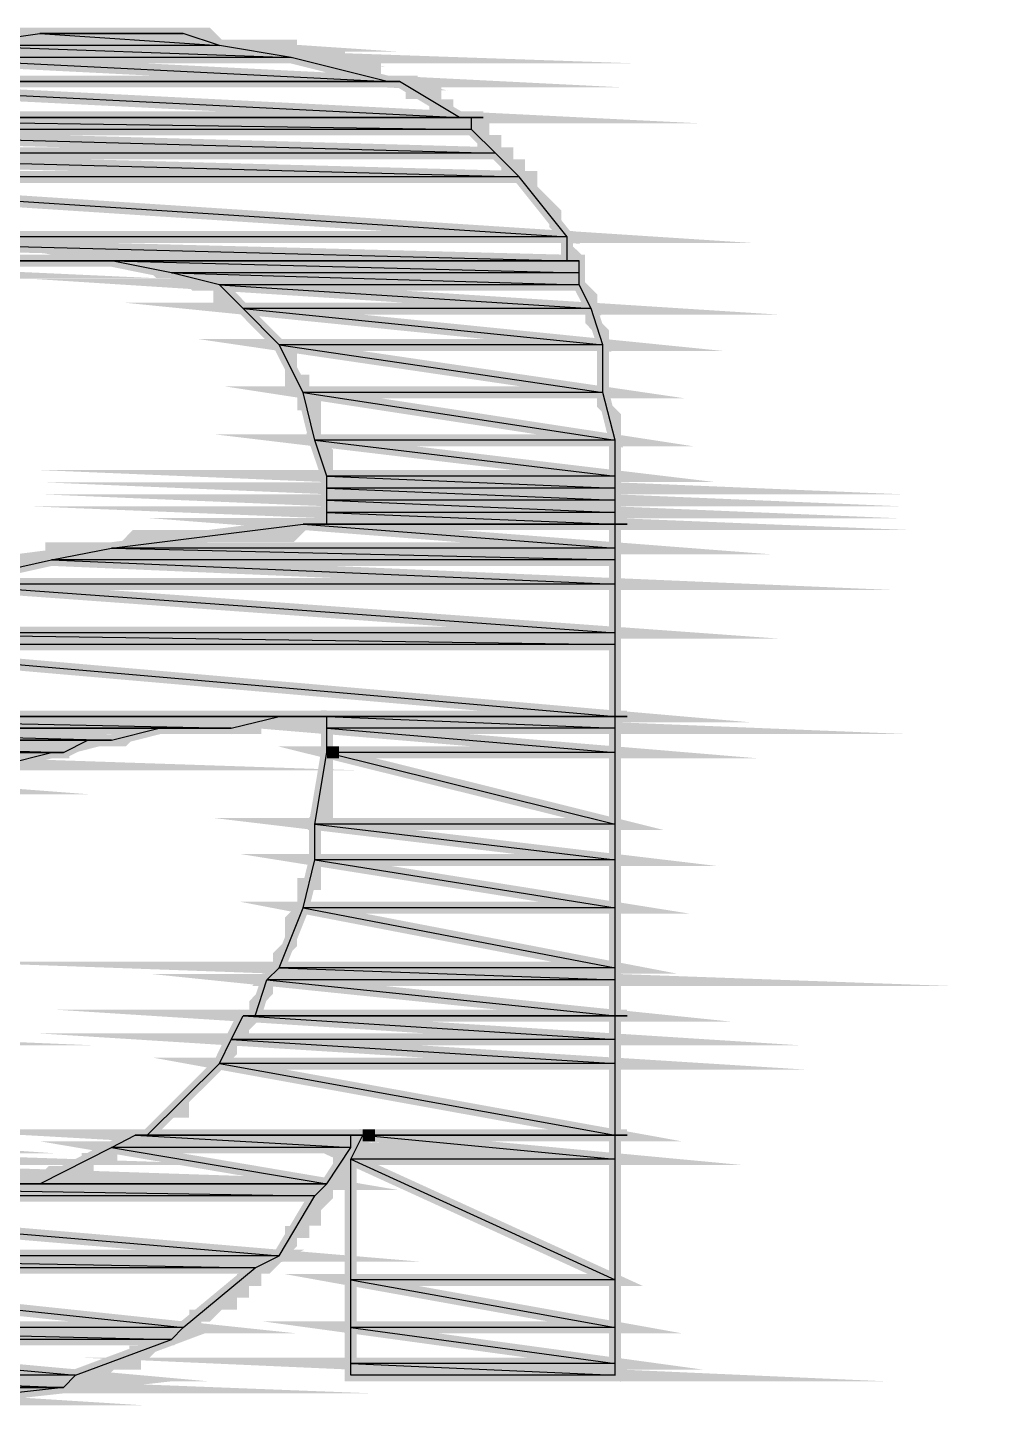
# Model space of a CAD drawing. Extents: x 0 to 210, y 0 to 297.
# Drawn here: x 45.508 to 48.887, y 17.266 to 22.14 of the extents above; entities that cross this region are included whole.
import ezdxf

# ---------------------------------------------------------------- set-up
doc = ezdxf.new("R2010")
doc.units = 0
doc.header["$MEASUREMENT"] = 0
doc.layers.add('C00-A5-DD', color=132, linetype='Continuous')

msp = doc.modelspace()

# ---------------------------------------------------------------- linework, layer by layer
at = {"layer": 'C00-A5-DD', "const_width": 0.04233}
for points in [[(46.0583, 22.1189), (45.551, 22.1189), (46.1864, 22.0762), (46.0583, 22.1189)], [(45.551, 22.1189), (46.1864, 22.0762), (45.2519, 22.0762), (45.551, 22.1189)], [(45.6777, 22.1189), (46.0583, 22.1189), (45.551, 22.1189), (45.6777, 22.1189)], [(45.8047, 22.1189), (45.6777, 22.1189), (45.7207, 22.1189), (45.8047, 22.1189)], [(45.8047, 22.1189), (45.6777, 22.1189), (46.0583, 22.1189), (45.8047, 22.1189)], [(46.1864, 22.0762), (45.2519, 22.0762), (46.44, 22.0348), (46.1864, 22.0762)], [(45.2519, 22.0762), (46.44, 22.0348), (45.0825, 22.0348), (45.2519, 22.0762)], [(46.44, 22.0348), (45.0825, 22.0348), (46.779, 21.9494), (46.44, 22.0348)], [(45.0825, 22.0348), (46.779, 21.9494), (44.5742, 21.9494), (45.0825, 22.0348)], [(46.8231, 21.9494), (44.4899, 21.9494), (47.0352, 21.8226), (46.8231, 21.9494)], [(44.4899, 21.9494), (47.0352, 21.8226), (44.1508, 21.8226), (44.4899, 21.9494)], [(44.5742, 21.9494), (46.8231, 21.9494), (44.4899, 21.9494), (44.5742, 21.9494)], [(46.779, 21.9494), (44.5742, 21.9494), (46.8231, 21.9494), (46.779, 21.9494)], [(44.1508, 21.8226), (47.0778, 21.7799), (44.1082, 21.7799), (44.1508, 21.8226)], [(47.0778, 21.8226), (47.1191, 21.8226), (44.1508, 21.8226), (47.0778, 21.8226)], [(47.0778, 21.8226), (44.1508, 21.8226), (47.0352, 21.8226), (47.0778, 21.8226)], [(47.0778, 21.8226), (44.1508, 21.8226), (47.0778, 21.7799), (47.0778, 21.8226)], [(44.1082, 21.7799), (47.1622, 21.6958), (44.1082, 21.6958), (44.1082, 21.7799)], [(47.0778, 21.7799), (44.1082, 21.7799), (47.1622, 21.6958), (47.0778, 21.7799)], [(44.1082, 21.6958), (47.2461, 21.6118), (44.1508, 21.6118), (44.1082, 21.6958)], [(47.1622, 21.6958), (44.1082, 21.6958), (47.2461, 21.6118), (47.1622, 21.6958)], [(47.2461, 21.6118), (44.1508, 21.6118), (47.4155, 21.3996), (47.2461, 21.6118)], [(44.1508, 21.6118), (47.4155, 21.3996), (44.1508, 21.3996), (44.1508, 21.6118)], [(44.1508, 21.3996), (47.4155, 21.3155), (44.1508, 21.3155), (44.1508, 21.3996)], [(47.4155, 21.3996), (44.1508, 21.3996), (47.4155, 21.3155), (47.4155, 21.3996)], [(45.4244, 21.3155), (44.1508, 21.3155), (45.0825, 21.2728), (45.4244, 21.3155)], [(44.1508, 21.3155), (45.0825, 21.2728), (44.1935, 21.2728), (44.1508, 21.3155)], [(45.4244, 21.3155), (44.1508, 21.3155), (45.551, 21.3155), (45.4244, 21.3155)], [(47.4155, 21.3155), (45.551, 21.3155), (47.4581, 21.3155), (47.4155, 21.3155)], [(45.551, 21.3155), (47.4581, 21.3155), (45.8047, 21.3155), (45.551, 21.3155)], [(45.8047, 21.3155), (47.4581, 21.2728), (46.0167, 21.2728), (45.8047, 21.3155)], [(47.4581, 21.3155), (45.8047, 21.3155), (47.4581, 21.2728), (47.4581, 21.3155)], [(46.0167, 21.2728), (47.4581, 21.2301), (46.1864, 21.2301), (46.0167, 21.2728)], [(47.4581, 21.2728), (46.0167, 21.2728), (47.4581, 21.2301), (47.4581, 21.2728)], [(47.4581, 21.2301), (46.1864, 21.2301), (47.5008, 21.146), (47.4581, 21.2301)], [(46.1864, 21.2301), (47.5008, 21.146), (46.2703, 21.146), (46.1864, 21.2301)], [(47.5008, 21.146), (46.2703, 21.146), (47.5425, 21.0178), (47.5008, 21.146)], [(46.2703, 21.146), (47.5425, 21.0178), (46.3973, 21.0178), (46.2703, 21.146)], [(47.5425, 21.0178), (46.3973, 21.0178), (47.5425, 20.8497), (47.5425, 21.0178)], [(46.3973, 21.0178), (47.5425, 20.8497), (46.4827, 20.8497), (46.3973, 21.0178)], [(47.5425, 20.8497), (46.4827, 20.8497), (47.5851, 20.6802), (47.5425, 20.8497)], [(46.4827, 20.8497), (47.5851, 20.6802), (46.524, 20.6802), (46.4827, 20.8497)], [(47.5851, 20.6802), (46.524, 20.6802), (47.5851, 20.5534), (47.5851, 20.6802)], [(46.524, 20.6802), (47.5851, 20.5534), (46.5667, 20.5534), (46.524, 20.6802)], [(47.5851, 20.5534), (46.5667, 20.5534), (47.5851, 20.5107), (47.5851, 20.5534)], [(46.5667, 20.5534), (47.5851, 20.5107), (46.5667, 20.5107), (46.5667, 20.5534)], [(47.5851, 20.5107), (46.5667, 20.5107), (47.5851, 20.468), (47.5851, 20.5107)], [(46.5667, 20.5107), (47.5851, 20.468), (46.5667, 20.468), (46.5667, 20.5107)], [(47.5851, 20.468), (46.5667, 20.468), (47.5851, 20.4253), (47.5851, 20.468)], [(46.5667, 20.468), (47.5851, 20.4253), (46.5667, 20.4253), (46.5667, 20.468)], [(47.5851, 20.4253), (46.5667, 20.4253), (47.5851, 20.384), (47.5851, 20.4253)], [(46.5667, 20.4253), (47.5851, 20.384), (46.5667, 20.384), (46.5667, 20.4253)], [(46.4827, 20.384), (47.5851, 20.2985), (45.8047, 20.2985), (46.4827, 20.384)], [(47.5851, 20.384), (46.4827, 20.384), (47.5851, 20.2985), (47.5851, 20.384)], [(47.5851, 20.384), (46.5667, 20.384), (46.4827, 20.384), (47.5851, 20.384)], [(46.5667, 20.384), (47.5851, 20.384), (47.6278, 20.384), (46.5667, 20.384)], [(47.5851, 20.2572), (45.5923, 20.2572), (47.5851, 20.1717), (47.5851, 20.2572)], [(45.5923, 20.2572), (47.5851, 20.1717), (45.2092, 20.1717), (45.5923, 20.2572)], [(45.8047, 20.2985), (47.5851, 20.2572), (45.5923, 20.2572), (45.8047, 20.2985)], [(47.5851, 20.2985), (45.8047, 20.2985), (47.5851, 20.2572), (47.5851, 20.2985)], [(45.2092, 20.1717), (47.5851, 19.9995), (44.7008, 19.9995), (45.2092, 20.1717)], [(47.5851, 20.1717), (45.2092, 20.1717), (47.5851, 19.9995), (47.5851, 20.1717)], [(44.7008, 19.9995), (47.5851, 19.9581), (44.6596, 19.9581), (44.7008, 19.9995)], [(47.5851, 19.9995), (44.7008, 19.9995), (47.5851, 19.9581), (47.5851, 19.9995)], [(44.6596, 19.9581), (47.5851, 19.7032), (44.2352, 19.7032), (44.6596, 19.9581)], [(47.5851, 19.9581), (44.6596, 19.9581), (47.5851, 19.7032), (47.5851, 19.9581)], [(44.2352, 19.7032), (46.2276, 19.6619), (44.1935, 19.6619), (44.2352, 19.7032)], [(46.524, 19.7032), (46.5667, 19.7032), (44.2352, 19.7032), (46.524, 19.7032)], [(46.524, 19.7032), (44.2352, 19.7032), (46.5667, 19.7032), (46.524, 19.7032)], [(46.3973, 19.7032), (46.44, 19.7032), (44.2352, 19.7032), (46.3973, 19.7032)], [(46.3973, 19.7032), (44.2352, 19.7032), (46.524, 19.7032), (46.3973, 19.7032)], [(46.3973, 19.7032), (44.2352, 19.7032), (46.2276, 19.6619), (46.3973, 19.7032)], [(47.5851, 19.7032), (46.5667, 19.7032), (47.5851, 19.6619), (47.5851, 19.7032)], [(46.5667, 19.7032), (47.5851, 19.6619), (46.5667, 19.6619), (46.5667, 19.7032)], [(46.5667, 19.7032), (47.5851, 19.7032), (47.6278, 19.7032), (46.5667, 19.7032)], [(47.5851, 19.7032), (47.6278, 19.7032), (46.5667, 19.7032), (47.5851, 19.7032)], [(44.1935, 19.6619), (45.8047, 19.6191), (44.1508, 19.6191), (44.1935, 19.6619)], [(45.974, 19.6619), (46.0167, 19.6619), (44.1935, 19.6619), (45.974, 19.6619)], [(45.974, 19.6619), (44.1935, 19.6619), (46.2276, 19.6619), (45.974, 19.6619)], [(45.974, 19.6619), (44.1935, 19.6619), (45.8047, 19.6191), (45.974, 19.6619)], [(47.5851, 19.6619), (46.5667, 19.6619), (47.5851, 19.5764), (47.5851, 19.6619)], [(46.5667, 19.6619), (47.5851, 19.5764), (46.5667, 19.5764), (46.5667, 19.6619)], [(45.7207, 19.6191), (44.1508, 19.6191), (45.635, 19.5764), (45.7207, 19.6191)], [(45.5923, 19.5764), (44.1508, 19.5764), (45.4244, 19.5337), (45.5923, 19.5764)], [(44.1508, 19.5764), (45.4244, 19.5337), (44.1082, 19.5337), (44.1508, 19.5764)], [(44.1508, 19.6191), (45.635, 19.5764), (44.1508, 19.5764), (44.1508, 19.6191)], [(45.7207, 19.6191), (45.762, 19.6191), (44.1508, 19.6191), (45.7207, 19.6191)], [(45.7207, 19.6191), (44.1508, 19.6191), (45.8047, 19.6191), (45.7207, 19.6191)], [(45.5923, 19.5764), (45.635, 19.5764), (44.1508, 19.5764), (45.5923, 19.5764)], [(45.5923, 19.5764), (44.1508, 19.5764), (45.635, 19.5764), (45.5923, 19.5764)], [(47.5851, 19.5764), (46.5667, 19.5764), (47.5851, 19.3228), (47.5851, 19.5764)], [(46.5667, 19.5764), (47.5851, 19.3228), (46.524, 19.3228), (46.5667, 19.5764)], [(44.0669, 19.5337), (45.1665, 19.4496), (44.0242, 19.4496), (44.0669, 19.5337)], [(47.5851, 19.3228), (46.524, 19.3228), (47.5851, 19.1961), (47.5851, 19.3228)], [(46.524, 19.3228), (47.5851, 19.1961), (46.524, 19.1961), (46.524, 19.3228)], [(47.5851, 19.1961), (46.524, 19.1961), (47.5851, 19.0266), (47.5851, 19.1961)], [(46.524, 19.1961), (47.5851, 19.0266), (46.4827, 19.0266), (46.524, 19.1961)], [(47.5851, 19.0266), (46.4827, 19.0266), (47.5851, 18.8143), (47.5851, 19.0266)], [(46.4827, 19.0266), (47.5851, 18.8143), (46.3973, 18.8143), (46.4827, 19.0266)], [(47.5851, 18.8143), (46.3973, 18.8143), (47.5851, 18.7716), (47.5851, 18.8143)], [(46.3973, 18.8143), (47.5851, 18.7716), (46.3543, 18.7716), (46.3973, 18.8143)], [(47.5851, 18.7716), (46.3543, 18.7716), (47.5851, 18.6449), (47.5851, 18.7716)], [(46.3543, 18.7716), (47.5851, 18.6449), (46.313, 18.6449), (46.3543, 18.7716)], [(43.725, 18.6035), (44.7435, 18.5608), (43.725, 18.5608), (43.725, 18.6035)], [(47.5851, 18.6449), (46.2703, 18.6449), (47.5851, 18.5608), (47.5851, 18.6449)], [(46.2703, 18.6449), (47.5851, 18.5608), (46.2276, 18.5608), (46.2703, 18.6449)], [(47.5851, 18.6449), (46.313, 18.6449), (46.2703, 18.6449), (47.5851, 18.6449)], [(46.313, 18.6449), (47.5851, 18.6449), (47.6278, 18.6449), (46.313, 18.6449)], [(47.5851, 18.5608), (46.2276, 18.5608), (47.5851, 18.4754), (47.5851, 18.5608)], [(46.2276, 18.5608), (47.5851, 18.4754), (46.1864, 18.4754), (46.2276, 18.5608)], [(46.1864, 18.4754), (47.5851, 18.2218), (45.9313, 18.2218), (46.1864, 18.4754)], [(47.5851, 18.4754), (46.1864, 18.4754), (47.5851, 18.2218), (47.5851, 18.4754)], [(43.7677, 18.2645), (44.9972, 18.1791), (43.8094, 18.1791), (43.7677, 18.2645)], [(46.6506, 18.2218), (45.8886, 18.2218), (46.6506, 18.1791), (46.6506, 18.2218)], [(45.8886, 18.2218), (46.6506, 18.1791), (45.8047, 18.1791), (45.8886, 18.2218)], [(45.9313, 18.2218), (46.6506, 18.2218), (45.8886, 18.2218), (45.9313, 18.2218)], [(46.6933, 18.2218), (45.9313, 18.2218), (46.6506, 18.2218), (46.6933, 18.2218)], [(47.5851, 18.2218), (46.6933, 18.2218), (47.5851, 18.1378), (47.5851, 18.2218)], [(46.6933, 18.2218), (47.5851, 18.1378), (46.6506, 18.1378), (46.6933, 18.2218)], [(46.6933, 18.2218), (47.5851, 18.2218), (47.6278, 18.2218), (46.6933, 18.2218)], [(47.5851, 18.2218), (47.6278, 18.2218), (46.6933, 18.2218), (47.5851, 18.2218)], [(47.5851, 18.2218), (46.6933, 18.2218), (47.5851, 18.2218)], [(46.6933, 18.2218), (47.5851, 18.2218), (47.6278, 18.2218), (46.6933, 18.2218)], [(47.5851, 18.2218), (47.6278, 18.2218), (46.6933, 18.2218), (47.5851, 18.2218)], [(47.5851, 18.2218), (46.6933, 18.2218), (47.5851, 18.2218)], [(46.6933, 18.2218), (47.5851, 18.2218), (47.6278, 18.2218), (46.6933, 18.2218)], [(47.5851, 18.2218), (47.6278, 18.2218), (46.6933, 18.2218), (47.5851, 18.2218)], [(47.5851, 18.2218), (46.6933, 18.2218), (47.5851, 18.2218)], [(46.6933, 18.2218), (47.5851, 18.2218), (47.6278, 18.2218), (46.6933, 18.2218)], [(43.8094, 18.1791), (45.0398, 18.1378), (43.852, 18.1378), (43.8094, 18.1791)], [(45.8047, 18.1791), (46.5667, 18.0496), (45.551, 18.0496), (45.8047, 18.1791)], [(46.6506, 18.1791), (45.8047, 18.1791), (46.5667, 18.0496), (46.6506, 18.1791)], [(43.852, 18.1378), (45.2092, 18.0923), (43.852, 18.0923), (43.852, 18.1378)], [(47.5851, 18.1378), (46.6506, 18.1378), (47.5851, 17.7105), (47.5851, 18.1378)], [(46.6506, 18.1378), (47.5851, 17.7105), (46.6506, 17.7105), (46.6506, 18.1378)], [(45.2092, 18.0923), (43.852, 18.0923), (45.3817, 18.0496), (45.2092, 18.0923)], [(43.852, 18.0496), (46.524, 18.0082), (43.8947, 18.0082), (43.852, 18.0496)], [(46.5667, 18.0496), (43.852, 18.0496), (46.524, 18.0082), (46.5667, 18.0496)], [(45.4656, 18.0496), (46.5667, 18.0496), (45.4244, 18.0496), (45.4656, 18.0496)], [(45.551, 18.0496), (46.5667, 18.0496), (45.4656, 18.0496), (45.551, 18.0496)], [(46.5667, 18.0496), (45.4656, 18.0496), (46.5667, 18.0496)], [(46.5667, 18.0496), (45.551, 18.0496), (46.5667, 18.0496)], [(46.524, 18.0082), (43.8947, 18.0082), (46.3973, 17.796), (46.524, 18.0082)], [(43.8947, 18.0082), (46.3973, 17.796), (44.0242, 17.796), (43.8947, 18.0082)], [(44.0242, 17.796), (46.313, 17.7533), (44.0669, 17.7533), (44.0242, 17.796)], [(46.3973, 17.796), (44.0242, 17.796), (46.313, 17.7533), (46.3973, 17.796)], [(46.313, 17.7533), (44.0669, 17.7533), (46.0583, 17.5424), (46.313, 17.7533)], [(44.0669, 17.7533), (46.0583, 17.5424), (44.2352, 17.5424), (44.0669, 17.7533)], [(47.5851, 17.7105), (46.6506, 17.7105), (47.5851, 17.5424), (47.5851, 17.7105)], [(46.6506, 17.7105), (47.5851, 17.5424), (46.6506, 17.5424), (46.6506, 17.7105)], [(44.2352, 17.5424), (46.0167, 17.4997), (44.2778, 17.4997), (44.2352, 17.5424)], [(46.0583, 17.5424), (44.2352, 17.5424), (46.0167, 17.4997), (46.0583, 17.5424)], [(47.5851, 17.5424), (46.6506, 17.5424), (47.5851, 17.4143), (47.5851, 17.5424)], [(46.6506, 17.5424), (47.5851, 17.4143), (46.6506, 17.4143), (46.6506, 17.5424)], [(46.0167, 17.4997), (44.2778, 17.4997), (45.6777, 17.3729), (46.0167, 17.4997)], [(44.2778, 17.4997), (45.6777, 17.3729), (44.5326, 17.3729), (44.2778, 17.4997)], [(47.5851, 17.4143), (46.6506, 17.4143), (47.5851, 17.3729), (47.5851, 17.4143)], [(46.6506, 17.4143), (47.5851, 17.3729), (46.6506, 17.3729), (46.6506, 17.4143)], [(45.6777, 17.3729), (44.5326, 17.3729), (45.635, 17.3302), (45.6777, 17.3729)], [(44.5742, 17.3302), (45.635, 17.3302), (45.2519, 17.2875), (44.5742, 17.3302)], [(44.5742, 17.3302), (44.7862, 17.2875), (45.2519, 17.2875), (44.5742, 17.3302)], [(44.5326, 17.3729), (45.635, 17.3302), (44.5742, 17.3302), (44.5326, 17.3729)]]:
    msp.add_lwpolyline(points, close=True, dxfattribs=at)
for points in [[(47.5851, 17.3729), (47.5851, 17.4143), (47.5851, 17.457), (47.5851, 17.4997), (47.5851, 17.5424), (47.5851, 17.5838), (47.5851, 17.6692), (47.5851, 17.7105), (47.5851, 17.796), (47.5851, 17.88), (47.5851, 17.9655), (47.5851, 18.0923), (47.5851, 18.1791), (47.5851, 18.2645), (47.5851, 18.3486), (47.5851, 18.434), (47.5851, 18.4754), (47.5851, 18.5181), (47.5851, 18.5608), (47.5851, 18.6035), (47.5851, 18.6449), (47.5851, 18.6876), (47.5851, 18.7303), (47.5851, 18.7716), (47.5851, 18.8143), (47.5851, 18.8571), (47.5851, 18.8998), (47.5851, 18.9411), (47.5851, 18.9839), (47.5851, 19.0266), (47.5851, 19.0679), (47.5851, 19.1106), (47.5851, 19.1534), (47.5851, 19.1961), (47.5851, 19.2374), (47.5851, 19.2801), (47.5851, 19.3228), (47.5851, 19.3642), (47.5851, 19.4069), (47.5851, 19.4923), (47.5851, 19.6619), (47.5851, 19.7459), (47.5851, 19.7886), (47.5851, 19.83), (47.5851, 19.8727), (47.5851, 19.9154), (47.5851, 19.9581), (47.5851, 19.9995), (47.5851, 20.0422), (47.5851, 20.0849), (47.5851, 20.1263), (47.5851, 20.1717), (47.5851, 20.2144), (47.5851, 20.2572), (47.5851, 20.2985), (47.5851, 20.3412), (47.5851, 20.384), (47.5851, 20.4253), (47.5851, 20.468), (47.5851, 20.5107), (47.5851, 20.5534), (47.5851, 20.5948), (47.5851, 20.6375), (47.5851, 20.6802), (47.5851, 20.7216), (47.5851, 20.7643), (47.5425, 20.807), (47.5425, 20.8497), (47.5425, 20.8911), (47.5425, 20.9338), (47.5425, 20.9765), (47.5425, 21.0178), (47.5425, 21.0606), (47.5008, 21.1033), (47.5008, 21.146), (47.5008, 21.1873), (47.4581, 21.2301), (47.4581, 21.2728), (47.4581, 21.3155), (47.4155, 21.3568), (47.4155, 21.3996), (47.3742, 21.4423), (47.3742, 21.4836), (47.3315, 21.5263), (47.2888, 21.569), (47.2888, 21.6118), (47.2461, 21.6118), (47.2461, 21.6531), (47.2048, 21.6531), (47.2048, 21.6958), (47.1622, 21.6958), (47.1622, 21.7386), (47.1191, 21.7386), (47.1191, 21.7799), (47.0778, 21.7799), (47.0778, 21.8226), (47.0352, 21.8226), (46.9925, 21.8226), (46.9925, 21.8653), (46.9498, 21.8653), (46.9498, 21.9081), (46.9085, 21.9081), (46.8658, 21.9081), (46.8658, 21.9494), (46.8231, 21.9494), (46.779, 21.9494), (46.736, 21.9494), (46.736, 21.9921), (46.6933, 21.9921), (46.6506, 21.9921), (46.6094, 21.9921), (46.6094, 22.0348), (46.5667, 22.0348), (46.524, 22.0348), (46.4827, 22.0348), (46.44, 22.0348), (46.44, 22.0762), (46.3973, 22.0762), (46.3543, 22.0762), (46.313, 22.0762), (46.2703, 22.0762), (46.2276, 22.0762), (46.1864, 22.0762), (46.1437, 22.1189), (46.101, 22.1189), (46.0583, 22.1189), (46.0167, 22.1189), (45.974, 22.1189), (45.9313, 22.1189), (45.8886, 22.1189), (45.8474, 22.1189), (45.8047, 22.1189), (45.762, 22.1189), (45.7207, 22.1189), (45.6777, 22.1189), (45.635, 22.1189), (45.551, 22.1189), (45.5083, 22.1189), (45.4656, 22.1189)], [(45.4656, 21.3155), (45.5083, 21.3155), (45.551, 21.3155), (45.5923, 21.3155), (45.635, 21.3155), (45.6777, 21.3155), (45.7207, 21.3155), (45.762, 21.3155), (45.8047, 21.3155), (45.8474, 21.3155), (45.8886, 21.3155), (45.9313, 21.3155), (45.974, 21.2728), (46.0167, 21.2728), (46.0583, 21.2728), (46.101, 21.2301), (46.1437, 21.2301), (46.1864, 21.2301), (46.1864, 21.1873), (46.2276, 21.1873), (46.2703, 21.146), (46.313, 21.1033), (46.3543, 21.0606), (46.3973, 21.0178), (46.44, 20.9765), (46.44, 20.9338), (46.44, 20.8911), (46.4827, 20.8911), (46.4827, 20.8497), (46.4827, 20.807), (46.524, 20.807), (46.524, 20.7643), (46.524, 20.7216), (46.524, 20.6802), (46.5667, 20.6375), (46.5667, 20.5948), (46.5667, 20.5534), (46.5667, 20.5107), (46.5667, 20.468), (46.5667, 20.4253), (46.5667, 20.384), (46.524, 20.384), (46.4827, 20.384), (46.44, 20.3412), (46.3973, 20.3412), (46.3543, 20.3412), (46.313, 20.3412), (46.2703, 20.3412), (46.2276, 20.3412), (46.1864, 20.3412), (46.1437, 20.3412), (46.101, 20.3412), (46.0583, 20.3412), (46.0167, 20.3412), (45.974, 20.3412), (45.9313, 20.3412), (45.8886, 20.3412), (45.8474, 20.2985), (45.8047, 20.2985), (45.762, 20.2985), (45.7207, 20.2985), (45.6777, 20.2985), (45.635, 20.2985), (45.5923, 20.2985), (45.5923, 20.2572), (45.551, 20.2572), (45.5083, 20.2572), (45.4656, 20.2572)], [(46.1437, 19.6619), (46.1864, 19.6619), (46.2276, 19.6619), (46.2703, 19.6619), (46.313, 19.6619), (46.313, 19.7032), (46.3543, 19.7032), (46.3973, 19.7032), (46.44, 19.7032), (46.4827, 19.7032), (46.524, 19.7032), (46.5667, 19.7032), (46.5667, 19.6619), (46.5667, 19.6191), (46.5667, 19.5764)], [(45.4656, 19.5337), (45.5083, 19.5764), (45.551, 19.5764), (45.5923, 19.5764), (45.635, 19.5764), (45.635, 19.6191), (45.6777, 19.6191), (45.7207, 19.6191), (45.762, 19.6191), (45.8047, 19.6191), (45.8474, 19.6191), (45.8886, 19.6619), (45.9313, 19.6619), (45.974, 19.6619), (46.0167, 19.6619), (46.0583, 19.6619), (46.101, 19.6619), (46.1437, 19.6619)], [(46.5667, 19.5764), (46.5667, 19.5337), (46.5667, 19.4923), (46.5667, 19.4496), (46.5667, 19.4069), (46.5667, 19.3642), (46.5667, 19.3228), (46.524, 19.3228), (46.524, 19.2801), (46.524, 19.2374), (46.524, 19.1961), (46.524, 19.1534), (46.524, 19.1106), (46.4827, 19.1106), (46.4827, 19.0679), (46.4827, 19.0266), (46.44, 18.9839), (46.44, 18.9411), (46.44, 18.8998), (46.3973, 18.8571), (46.3973, 18.8143), (46.3543, 18.7716), (46.3543, 18.7303), (46.313, 18.6876), (46.313, 18.6449), (46.2703, 18.6035), (46.2703, 18.5608), (46.2276, 18.5608), (46.2276, 18.5181), (46.1864, 18.4754), (46.1437, 18.434), (46.101, 18.3913), (46.0583, 18.3486), (46.0583, 18.3059), (46.0167, 18.3059), (45.974, 18.2645), (45.9313, 18.2218), (45.8886, 18.2218), (45.8886, 18.1791), (45.8474, 18.1791), (45.8047, 18.1791), (45.8047, 18.1378), (45.762, 18.1378), (45.7207, 18.1378), (45.7207, 18.0923), (45.6777, 18.0923), (45.635, 18.0923), (45.5923, 18.0923), (45.551, 18.0496), (45.5083, 18.0496), (45.4656, 18.0496)], [(46.5667, 19.5764), (46.6094, 19.5764)], [(45.4656, 17.2875), (45.5083, 17.3302), (45.551, 17.3302), (45.5923, 17.3302), (45.635, 17.3302), (45.635, 17.3729), (45.6777, 17.3729), (45.7207, 17.3729), (45.762, 17.3729), (45.8047, 17.4143), (45.8474, 17.4143), (45.8886, 17.4143), (45.8886, 17.457), (45.9313, 17.457), (45.974, 17.4997), (46.0167, 17.4997), (46.0583, 17.5424), (46.101, 17.5424), (46.101, 17.5838), (46.1437, 17.5838), (46.1864, 17.6265), (46.2276, 17.6265), (46.2276, 17.6692), (46.2703, 17.6692), (46.2703, 17.7105), (46.313, 17.7105), (46.313, 17.7533), (46.3543, 17.7533), (46.3973, 17.796), (46.44, 17.8387), (46.44, 17.88), (46.4827, 17.88), (46.4827, 17.9228), (46.524, 17.9228), (46.524, 17.9655), (46.5667, 18.0082), (46.5667, 18.0496), (46.6094, 18.0496), (46.6094, 18.0923), (46.6094, 18.1378), (46.6506, 18.1791), (46.6506, 18.2218), (46.6933, 18.2218)], [(46.6933, 18.2218), (46.6933, 18.1791), (46.6506, 18.1378), (46.6506, 18.0923), (46.6506, 18.0496), (46.6506, 17.9655), (46.6506, 17.9228), (46.6506, 17.88), (46.6506, 17.8387), (46.6506, 17.796), (46.6506, 17.7105), (46.6506, 17.6692), (46.6506, 17.6265), (46.6506, 17.5838), (46.6506, 17.5424), (46.6506, 17.4143), (46.6506, 17.3729), (46.6933, 17.3729), (46.736, 17.3729), (46.779, 17.3729), (46.8231, 17.3729), (46.8658, 17.3729), (46.9085, 17.3729), (46.9498, 17.3729), (46.9925, 17.3729), (47.0352, 17.3729), (47.0778, 17.3729), (47.1622, 17.3729), (47.2048, 17.3729), (47.2461, 17.3729), (47.2888, 17.3729), (47.3315, 17.3729), (47.3742, 17.3729), (47.4155, 17.3729), (47.4581, 17.3729), (47.5008, 17.3729), (47.5425, 17.3729), (47.5851, 17.3729)], [(46.6933, 18.2218), (46.736, 18.2218)]]:
    msp.add_lwpolyline(points, dxfattribs=at)
at = {"layer": 'C00-A5-DD'}
for points in [[(45.551, 22.1189), (46.1864, 22.0762), (45.2519, 22.0762), (45.551, 22.1189)], [(45.6777, 22.1189), (46.0583, 22.1189), (45.551, 22.1189), (45.6777, 22.1189)], [(46.0583, 22.1189), (45.551, 22.1189), (46.1864, 22.0762), (46.0583, 22.1189)], [(45.8047, 22.1189), (45.6777, 22.1189), (45.7207, 22.1189), (45.8047, 22.1189)], [(45.8047, 22.1189), (45.6777, 22.1189), (46.0583, 22.1189), (45.8047, 22.1189)], [(45.0825, 22.0348), (46.779, 21.9494), (44.5742, 21.9494), (45.0825, 22.0348)], [(45.2519, 22.0762), (46.44, 22.0348), (45.0825, 22.0348), (45.2519, 22.0762)], [(46.44, 22.0348), (45.0825, 22.0348), (46.779, 21.9494), (46.44, 22.0348)], [(46.1864, 22.0762), (45.2519, 22.0762), (46.44, 22.0348), (46.1864, 22.0762)], [(44.4899, 21.9494), (47.0352, 21.8226), (44.1508, 21.8226), (44.4899, 21.9494)], [(44.5742, 21.9494), (46.8231, 21.9494), (44.4899, 21.9494), (44.5742, 21.9494)], [(46.8231, 21.9494), (44.4899, 21.9494), (47.0352, 21.8226), (46.8231, 21.9494)], [(46.779, 21.9494), (44.5742, 21.9494), (46.8231, 21.9494), (46.779, 21.9494)], [(44.1508, 21.8226), (47.0778, 21.7799), (44.1082, 21.7799), (44.1508, 21.8226)], [(47.0778, 21.8226), (47.1191, 21.8226), (44.1508, 21.8226), (47.0778, 21.8226)], [(47.0778, 21.8226), (44.1508, 21.8226), (47.0352, 21.8226), (47.0778, 21.8226)], [(47.0778, 21.8226), (44.1508, 21.8226), (47.0778, 21.7799), (47.0778, 21.8226)], [(47.0778, 21.7799), (44.1082, 21.7799), (47.1622, 21.6958), (47.0778, 21.7799)], [(44.1082, 21.7799), (47.1622, 21.6958), (44.1082, 21.6958), (44.1082, 21.7799)], [(47.1622, 21.6958), (44.1082, 21.6958), (47.2461, 21.6118), (47.1622, 21.6958)], [(44.1082, 21.6958), (47.2461, 21.6118), (44.1508, 21.6118), (44.1082, 21.6958)], [(47.2461, 21.6118), (44.1508, 21.6118), (47.4155, 21.3996), (47.2461, 21.6118)], [(44.1508, 21.6118), (47.4155, 21.3996), (44.1508, 21.3996), (44.1508, 21.6118)], [(47.4155, 21.3996), (44.1508, 21.3996), (47.4155, 21.3155), (47.4155, 21.3996)], [(44.1508, 21.3996), (47.4155, 21.3155), (44.1508, 21.3155), (44.1508, 21.3996)], [(45.4244, 21.3155), (44.1508, 21.3155), (45.551, 21.3155), (45.4244, 21.3155)], [(47.4155, 21.3155), (45.551, 21.3155), (47.4581, 21.3155), (47.4155, 21.3155)], [(45.551, 21.3155), (47.4581, 21.3155), (45.8047, 21.3155), (45.551, 21.3155)], [(47.4581, 21.3155), (45.8047, 21.3155), (47.4581, 21.2728), (47.4581, 21.3155)], [(45.8047, 21.3155), (47.4581, 21.2728), (46.0167, 21.2728), (45.8047, 21.3155)], [(47.4581, 21.2728), (46.0167, 21.2728), (47.4581, 21.2301), (47.4581, 21.2728)], [(46.0167, 21.2728), (47.4581, 21.2301), (46.1864, 21.2301), (46.0167, 21.2728)], [(47.4581, 21.2301), (46.1864, 21.2301), (47.5008, 21.146), (47.4581, 21.2301)], [(46.1864, 21.2301), (47.5008, 21.146), (46.2703, 21.146), (46.1864, 21.2301)], [(47.5008, 21.146), (46.2703, 21.146), (47.5425, 21.0178), (47.5008, 21.146)], [(46.2703, 21.146), (47.5425, 21.0178), (46.3973, 21.0178), (46.2703, 21.146)], [(47.5425, 21.0178), (46.3973, 21.0178), (47.5425, 20.8497), (47.5425, 21.0178)], [(46.3973, 21.0178), (47.5425, 20.8497), (46.4827, 20.8497), (46.3973, 21.0178)], [(47.5425, 20.8497), (46.4827, 20.8497), (47.5851, 20.6802), (47.5425, 20.8497)], [(46.4827, 20.8497), (47.5851, 20.6802), (46.524, 20.6802), (46.4827, 20.8497)], [(47.5851, 20.6802), (46.524, 20.6802), (47.5851, 20.5534), (47.5851, 20.6802)], [(46.524, 20.6802), (47.5851, 20.5534), (46.5667, 20.5534), (46.524, 20.6802)], [(47.5851, 20.5534), (46.5667, 20.5534), (47.5851, 20.5107), (47.5851, 20.5534)], [(46.5667, 20.5534), (47.5851, 20.5107), (46.5667, 20.5107), (46.5667, 20.5534)], [(47.5851, 20.5107), (46.5667, 20.5107), (47.5851, 20.468), (47.5851, 20.5107)], [(46.5667, 20.5107), (47.5851, 20.468), (46.5667, 20.468), (46.5667, 20.5107)], [(47.5851, 20.468), (46.5667, 20.468), (47.5851, 20.4253), (47.5851, 20.468)], [(46.5667, 20.468), (47.5851, 20.4253), (46.5667, 20.4253), (46.5667, 20.468)], [(47.5851, 20.4253), (46.5667, 20.4253), (47.5851, 20.384), (47.5851, 20.4253)], [(46.5667, 20.4253), (47.5851, 20.384), (46.5667, 20.384), (46.5667, 20.4253)], [(46.4827, 20.384), (47.5851, 20.2985), (45.8047, 20.2985), (46.4827, 20.384)], [(47.5851, 20.384), (46.5667, 20.384), (46.4827, 20.384), (47.5851, 20.384)], [(47.5851, 20.384), (46.4827, 20.384), (47.5851, 20.2985), (47.5851, 20.384)], [(46.5667, 20.384), (47.5851, 20.384), (47.6278, 20.384), (46.5667, 20.384)], [(45.8047, 20.2985), (47.5851, 20.2572), (45.5923, 20.2572), (45.8047, 20.2985)], [(47.5851, 20.2985), (45.8047, 20.2985), (47.5851, 20.2572), (47.5851, 20.2985)], [(45.5923, 20.2572), (47.5851, 20.1717), (45.2092, 20.1717), (45.5923, 20.2572)], [(47.5851, 20.2572), (45.5923, 20.2572), (47.5851, 20.1717), (47.5851, 20.2572)], [(45.2092, 20.1717), (47.5851, 19.9995), (44.7008, 19.9995), (45.2092, 20.1717)], [(47.5851, 20.1717), (45.2092, 20.1717), (47.5851, 19.9995), (47.5851, 20.1717)], [(44.7008, 19.9995), (47.5851, 19.9581), (44.6596, 19.9581), (44.7008, 19.9995)], [(47.5851, 19.9995), (44.7008, 19.9995), (47.5851, 19.9581), (47.5851, 19.9995)], [(44.6596, 19.9581), (47.5851, 19.7032), (44.2352, 19.7032), (44.6596, 19.9581)], [(47.5851, 19.9581), (44.6596, 19.9581), (47.5851, 19.7032), (47.5851, 19.9581)], [(44.2352, 19.7032), (46.2276, 19.6619), (44.1935, 19.6619), (44.2352, 19.7032)], [(46.524, 19.7032), (46.5667, 19.7032), (44.2352, 19.7032), (46.524, 19.7032)], [(46.524, 19.7032), (44.2352, 19.7032), (46.5667, 19.7032), (46.524, 19.7032)], [(46.3973, 19.7032), (46.44, 19.7032), (44.2352, 19.7032), (46.3973, 19.7032)], [(46.3973, 19.7032), (44.2352, 19.7032), (46.524, 19.7032), (46.3973, 19.7032)], [(46.3973, 19.7032), (44.2352, 19.7032), (46.2276, 19.6619), (46.3973, 19.7032)], [(46.5667, 19.7032), (47.5851, 19.7032), (47.6278, 19.7032), (46.5667, 19.7032)], [(47.5851, 19.7032), (47.6278, 19.7032), (46.5667, 19.7032), (47.5851, 19.7032)], [(47.5851, 19.7032), (46.5667, 19.7032), (47.5851, 19.6619), (47.5851, 19.7032)], [(46.5667, 19.7032), (47.5851, 19.6619), (46.5667, 19.6619), (46.5667, 19.7032)], [(44.1935, 19.6619), (45.8047, 19.6191), (44.1508, 19.6191), (44.1935, 19.6619)], [(45.974, 19.6619), (46.0167, 19.6619), (44.1935, 19.6619), (45.974, 19.6619)], [(45.974, 19.6619), (44.1935, 19.6619), (46.2276, 19.6619), (45.974, 19.6619)], [(45.974, 19.6619), (44.1935, 19.6619), (45.8047, 19.6191), (45.974, 19.6619)], [(47.5851, 19.6619), (46.5667, 19.6619), (47.5851, 19.5764), (47.5851, 19.6619)], [(46.5667, 19.6619), (47.5851, 19.5764), (46.5667, 19.5764), (46.5667, 19.6619)], [(45.7207, 19.6191), (45.762, 19.6191), (44.1508, 19.6191), (45.7207, 19.6191)], [(45.7207, 19.6191), (44.1508, 19.6191), (45.8047, 19.6191), (45.7207, 19.6191)], [(45.7207, 19.6191), (44.1508, 19.6191), (45.635, 19.5764), (45.7207, 19.6191)], [(44.1508, 19.6191), (45.635, 19.5764), (44.1508, 19.5764), (44.1508, 19.6191)], [(45.5923, 19.5764), (45.635, 19.5764), (44.1508, 19.5764), (45.5923, 19.5764)], [(45.5923, 19.5764), (44.1508, 19.5764), (45.635, 19.5764), (45.5923, 19.5764)], [(45.5923, 19.5764), (44.1508, 19.5764), (45.4244, 19.5337), (45.5923, 19.5764)], [(46.5667, 19.5764), (47.5851, 19.3228), (46.524, 19.3228), (46.5667, 19.5764)], [(47.5851, 19.5764), (46.5667, 19.5764), (47.5851, 19.3228), (47.5851, 19.5764)], [(47.5851, 19.3228), (46.524, 19.3228), (47.5851, 19.1961), (47.5851, 19.3228)], [(46.524, 19.3228), (47.5851, 19.1961), (46.524, 19.1961), (46.524, 19.3228)], [(46.524, 19.1961), (47.5851, 19.0266), (46.4827, 19.0266), (46.524, 19.1961)], [(47.5851, 19.1961), (46.524, 19.1961), (47.5851, 19.0266), (47.5851, 19.1961)], [(46.4827, 19.0266), (47.5851, 18.8143), (46.3973, 18.8143), (46.4827, 19.0266)], [(47.5851, 19.0266), (46.4827, 19.0266), (47.5851, 18.8143), (47.5851, 19.0266)], [(46.3973, 18.8143), (47.5851, 18.7716), (46.3543, 18.7716), (46.3973, 18.8143)], [(47.5851, 18.8143), (46.3973, 18.8143), (47.5851, 18.7716), (47.5851, 18.8143)], [(46.3543, 18.7716), (47.5851, 18.6449), (46.313, 18.6449), (46.3543, 18.7716)], [(47.5851, 18.7716), (46.3543, 18.7716), (47.5851, 18.6449), (47.5851, 18.7716)], [(46.2703, 18.6449), (47.5851, 18.5608), (46.2276, 18.5608), (46.2703, 18.6449)], [(47.5851, 18.6449), (46.313, 18.6449), (46.2703, 18.6449), (47.5851, 18.6449)], [(47.5851, 18.6449), (46.2703, 18.6449), (47.5851, 18.5608), (47.5851, 18.6449)], [(46.313, 18.6449), (47.5851, 18.6449), (47.6278, 18.6449), (46.313, 18.6449)], [(46.2276, 18.5608), (47.5851, 18.4754), (46.1864, 18.4754), (46.2276, 18.5608)], [(47.5851, 18.5608), (46.2276, 18.5608), (47.5851, 18.4754), (47.5851, 18.5608)], [(46.1864, 18.4754), (47.5851, 18.2218), (45.9313, 18.2218), (46.1864, 18.4754)], [(47.5851, 18.4754), (46.1864, 18.4754), (47.5851, 18.2218), (47.5851, 18.4754)], [(45.8886, 18.2218), (46.6506, 18.1791), (45.8047, 18.1791), (45.8886, 18.2218)], [(45.9313, 18.2218), (46.6506, 18.2218), (45.8886, 18.2218), (45.9313, 18.2218)], [(46.6506, 18.2218), (45.8886, 18.2218), (46.6506, 18.1791), (46.6506, 18.2218)], [(46.6933, 18.2218), (45.9313, 18.2218), (46.6506, 18.2218), (46.6933, 18.2218)], [(46.6933, 18.2218), (47.5851, 18.1378), (46.6506, 18.1378), (46.6933, 18.2218)], [(46.6933, 18.2218), (47.5851, 18.2218), (47.6278, 18.2218), (46.6933, 18.2218)], [(47.5851, 18.2218), (47.6278, 18.2218), (46.6933, 18.2218), (47.5851, 18.2218)], [(47.5851, 18.2218), (46.6933, 18.2218), (47.5851, 18.2218)], [(46.6933, 18.2218), (47.5851, 18.2218), (47.6278, 18.2218), (46.6933, 18.2218)], [(47.5851, 18.2218), (47.6278, 18.2218), (46.6933, 18.2218), (47.5851, 18.2218)], [(47.5851, 18.2218), (46.6933, 18.2218), (47.5851, 18.2218)], [(46.6933, 18.2218), (47.5851, 18.2218), (47.6278, 18.2218), (46.6933, 18.2218)], [(47.5851, 18.2218), (47.6278, 18.2218), (46.6933, 18.2218), (47.5851, 18.2218)], [(47.5851, 18.2218), (46.6933, 18.2218), (47.5851, 18.2218)], [(46.6933, 18.2218), (47.5851, 18.2218), (47.6278, 18.2218), (46.6933, 18.2218)], [(47.5851, 18.2218), (46.6933, 18.2218), (47.5851, 18.1378), (47.5851, 18.2218)], [(45.8047, 18.1791), (46.5667, 18.0496), (45.551, 18.0496), (45.8047, 18.1791)], [(46.6506, 18.1791), (45.8047, 18.1791), (46.5667, 18.0496), (46.6506, 18.1791)], [(47.5851, 18.1378), (46.6506, 18.1378), (47.5851, 17.7105), (47.5851, 18.1378)], [(46.6506, 18.1378), (47.5851, 17.7105), (46.6506, 17.7105), (46.6506, 18.1378)], [(46.5667, 18.0496), (43.852, 18.0496), (46.524, 18.0082), (46.5667, 18.0496)], [(43.852, 18.0496), (46.524, 18.0082), (43.8947, 18.0082), (43.852, 18.0496)], [(45.4656, 18.0496), (46.5667, 18.0496), (45.4244, 18.0496), (45.4656, 18.0496)], [(45.551, 18.0496), (46.5667, 18.0496), (45.4656, 18.0496), (45.551, 18.0496)], [(46.5667, 18.0496), (45.4656, 18.0496), (46.5667, 18.0496)], [(46.5667, 18.0496), (45.551, 18.0496), (46.5667, 18.0496)], [(46.524, 18.0082), (43.8947, 18.0082), (46.3973, 17.796), (46.524, 18.0082)], [(43.8947, 18.0082), (46.3973, 17.796), (44.0242, 17.796), (43.8947, 18.0082)], [(46.3973, 17.796), (44.0242, 17.796), (46.313, 17.7533), (46.3973, 17.796)], [(44.0242, 17.796), (46.313, 17.7533), (44.0669, 17.7533), (44.0242, 17.796)], [(46.313, 17.7533), (44.0669, 17.7533), (46.0583, 17.5424), (46.313, 17.7533)], [(44.0669, 17.7533), (46.0583, 17.5424), (44.2352, 17.5424), (44.0669, 17.7533)], [(47.5851, 17.7105), (46.6506, 17.7105), (47.5851, 17.5424), (47.5851, 17.7105)], [(46.6506, 17.7105), (47.5851, 17.5424), (46.6506, 17.5424), (46.6506, 17.7105)], [(46.0583, 17.5424), (44.2352, 17.5424), (46.0167, 17.4997), (46.0583, 17.5424)], [(44.2352, 17.5424), (46.0167, 17.4997), (44.2778, 17.4997), (44.2352, 17.5424)], [(46.0167, 17.4997), (44.2778, 17.4997), (45.6777, 17.3729), (46.0167, 17.4997)], [(44.2778, 17.4997), (45.6777, 17.3729), (44.5326, 17.3729), (44.2778, 17.4997)], [(47.5851, 17.5424), (46.6506, 17.5424), (47.5851, 17.4143), (47.5851, 17.5424)], [(46.6506, 17.5424), (47.5851, 17.4143), (46.6506, 17.4143), (46.6506, 17.5424)], [(47.5851, 17.4143), (46.6506, 17.4143), (47.5851, 17.3729), (47.5851, 17.4143)], [(46.6506, 17.4143), (47.5851, 17.3729), (46.6506, 17.3729), (46.6506, 17.4143)], [(45.6777, 17.3729), (44.5326, 17.3729), (45.635, 17.3302), (45.6777, 17.3729)], [(44.5326, 17.3729), (45.635, 17.3302), (44.5742, 17.3302), (44.5326, 17.3729)], [(44.5742, 17.3302), (45.635, 17.3302), (45.2519, 17.2875), (44.5742, 17.3302)]]:
    msp.add_lwpolyline(points, close=True, dxfattribs=at)

doc.saveas('drawing.dxf')
